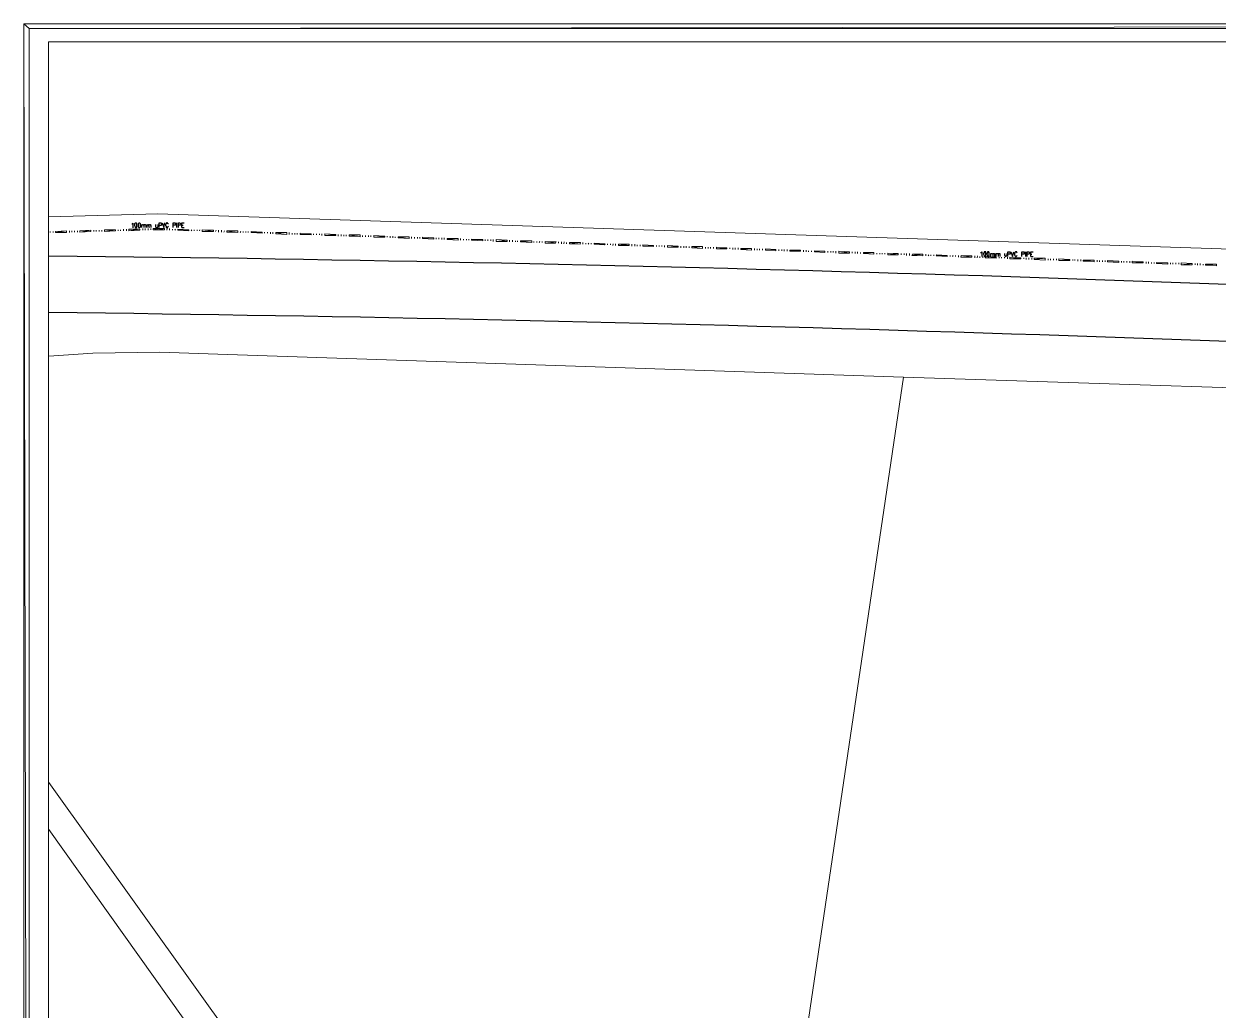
# Model space of a CAD drawing. Header units: inches. Extents: x 5 to 844, y 8 to 596.
# Drawn here: x 5.2 to 268.5, y 378.3 to 595.8 of the extents above; entities that cross this region are included whole.
import ezdxf

# ---------------------------------------------------------------- set-up
doc = ezdxf.new("R2010")
doc.units = ezdxf.units.IN
doc.header["$MEASUREMENT"] = 0
doc.layers.add('PDF_Geometry', color=7, linetype='Continuous', true_color=0x989898)

msp = doc.modelspace()

# ---------------------------------------------------------------- linework, layer by layer
at = {"layer": 'PDF_Geometry', "color": 7, "lineweight": 0}
for points in [[(843.66, 595.79), (6.31, 594.76), (5.16, 595.79), (843.66, 595.79)], [(6.31, 594.76), (5.16, 595.79), (6.31, 9.14), (6.31, 594.76)], [(5.16, 595.79), (6.31, 9.14), (5.16, 8.11), (5.16, 595.79)], [(842.63, 594.76), (843.66, 595.79), (6.31, 594.76), (842.63, 594.76)], [(735.15, 151.4), (735.15, 591.8), (10.56, 591.8), (10.56, 12.74)]]:
    msp.add_lwpolyline(points, dxfattribs=at)
at = {"layer": 'PDF_Geometry', "lineweight": 0}
for points in [[(10.69, 553.23), (34.73, 553.87), (430.06, 540.89), (443.95, 552.46), (449.73, 591.67)], [(35.11, 523.4), (20.33, 523.15), (10.69, 522.5)], [(10.69, 428.52), (104.15, 297.77), (103.77, 304.07), (104.15, 310.37), (105.44, 316.54), (107.37, 322.58), (110.19, 328.24), (113.54, 333.51), (117.65, 338.4), (122.28, 342.64), (127.42, 346.37), (133.08, 349.33), (138.99, 351.51), (145.04, 353.05), (151.34, 353.7), (157.63, 353.7), (160.98, 353.31), (174.48, 351.38), (199.16, 517.87), (50.03, 522.89), (35.11, 523.4)], [(199.16, 517.87), (174.48, 351.38), (295.2, 333.64), (318.47, 491.9), (321.68, 513.89), (199.16, 517.87)], [(10.69, 348.04), (43.73, 371.7), (10.69, 418.11)]]:
    msp.add_lwpolyline(points, dxfattribs=at)
at = {"layer": 'PDF_Geometry', "color": 3, "lineweight": 0}
for points in [[(27.14, 550.53), (27.14, 550.14)], [(27.78, 550.53), (27.78, 550.14)], [(28.3, 550.53), (28.3, 550.14), (30.74, 550.53), (28.3, 550.53)], [(28.3, 550.14), (30.74, 550.53), (30.74, 550.27), (28.3, 550.14)], [(31.38, 550.66), (31.38, 550.27)], [(31.9, 550.66), (31.9, 550.27)], [(32.54, 550.66), (32.54, 550.27)], [(33.18, 550.66), (33.18, 550.4)], [(33.7, 550.66), (33.7, 550.4), (34.73, 550.66), (33.7, 550.66)], [(33.7, 550.4), (34.73, 550.66), (34.73, 550.4), (33.7, 550.4)], [(34.73, 550.66), (34.73, 550.4), (36.14, 550.66), (34.73, 550.66)], [(34.73, 550.4), (36.14, 550.66), (36.14, 550.4), (34.73, 550.4)], [(36.78, 550.66), (36.66, 550.27)], [(37.3, 550.66), (37.3, 550.27)], [(37.94, 550.53), (37.94, 550.27)], [(38.58, 550.53), (38.46, 550.27)], [(39.1, 550.53), (39.1, 550.27), (41.54, 550.4), (39.1, 550.53)], [(10.94, 550.02), (10.94, 549.76)], [(11.59, 550.02), (11.59, 549.76)], [(12.1, 550.02), (12.1, 549.76), (14.54, 550.14), (12.1, 550.02)], [(12.1, 549.76), (14.54, 550.14), (14.54, 549.76), (12.1, 549.76)], [(15.18, 550.14), (15.18, 549.76)], [(15.7, 550.14), (15.7, 549.89)], [(16.34, 550.14), (16.34, 549.89)], [(16.98, 550.14), (16.98, 549.89)], [(17.5, 550.14), (17.5, 549.89), (19.94, 550.27), (17.5, 550.14)], [(17.5, 549.89), (19.94, 550.27), (19.94, 550.02), (17.5, 549.89)], [(20.58, 550.27), (20.58, 550.02)], [(21.1, 550.27), (21.1, 550.02)], [(21.74, 550.27), (21.74, 550.02)], [(22.38, 550.27), (22.38, 550.02)], [(22.9, 550.4), (22.9, 550.02), (25.34, 550.4), (22.9, 550.4)], [(22.9, 550.02), (25.34, 550.4), (25.34, 550.14), (22.9, 550.02)], [(25.98, 550.4), (25.98, 550.14)], [(26.5, 550.4), (26.5, 550.14)], [(39.1, 550.27), (41.54, 550.4), (41.54, 550.14), (39.1, 550.27)], [(42.18, 550.4), (42.06, 550.14)], [(42.7, 550.4), (42.7, 550.14)], [(43.34, 550.4), (43.34, 550.14)], [(43.98, 550.4), (43.85, 550.14)], [(44.5, 550.4), (44.5, 550.02), (46.94, 550.27), (44.5, 550.4)], [(44.5, 550.02), (46.94, 550.27), (46.94, 550.02), (44.5, 550.02)], [(47.58, 550.27), (47.45, 550.02)], [(48.1, 550.27), (48.1, 549.89)], [(48.74, 550.27), (48.74, 549.89)], [(49.38, 550.14), (49.25, 549.89)], [(49.9, 550.14), (49.9, 549.89), (52.34, 550.14), (49.9, 550.14)], [(49.9, 549.89), (52.34, 550.14), (52.34, 549.76), (49.9, 549.89)], [(52.98, 550.02), (52.85, 549.76)], [(53.5, 550.02), (53.5, 549.76)], [(54.14, 550.02), (54.14, 549.76)], [(54.65, 550.02), (54.65, 549.76)], [(55.3, 550.02), (55.3, 549.76), (57.74, 549.89), (55.3, 550.02)], [(55.3, 549.76), (57.74, 549.89), (57.74, 549.63), (55.3, 549.76)], [(58.25, 549.89), (58.25, 549.63)], [(58.9, 549.89), (58.9, 549.63)], [(59.54, 549.89), (59.54, 549.5)], [(60.05, 549.89), (60.05, 549.5)], [(60.7, 549.76), (60.7, 549.5), (63.14, 549.76), (60.7, 549.76)], [(60.7, 549.5), (63.14, 549.76), (63.14, 549.37), (60.7, 549.5)], [(63.65, 549.76), (63.65, 549.37)], [(64.3, 549.63), (64.3, 549.37)], [(64.94, 549.63), (64.94, 549.37)], [(65.45, 549.63), (65.45, 549.37)], [(66.1, 549.63), (66.1, 549.37), (68.54, 549.5), (66.1, 549.63)], [(66.1, 549.37), (68.54, 549.5), (68.54, 549.24), (66.1, 549.37)], [(69.05, 549.5), (69.05, 549.24)], [(69.7, 549.5), (69.7, 549.24)], [(70.34, 549.5), (70.34, 549.24)], [(70.85, 549.5), (70.85, 549.12)], [(71.5, 549.5), (71.5, 549.12), (73.94, 549.37), (71.5, 549.5)], [(71.5, 549.12), (73.94, 549.37), (73.94, 549.12), (71.5, 549.12)], [(74.45, 549.37), (74.45, 548.99)], [(75.1, 549.37), (75.1, 548.99)], [(75.74, 549.24), (75.74, 548.99)], [(76.25, 549.24), (76.25, 548.99)], [(76.9, 549.24), (76.9, 548.99), (79.34, 549.24), (76.9, 549.24)], [(76.9, 548.99), (79.34, 549.24), (79.34, 548.86), (76.9, 548.99)], [(79.85, 549.12), (79.85, 548.86)], [(80.5, 549.12), (80.5, 548.86)], [(81.14, 549.12), (81.14, 548.86)], [(81.65, 549.12), (81.65, 548.86)], [(82.3, 549.12), (82.3, 548.73), (84.74, 548.99), (82.3, 549.12)], [(82.3, 548.73), (84.74, 548.99), (84.74, 548.73), (82.3, 548.73)], [(85.25, 548.99), (85.25, 548.73)], [(85.9, 548.99), (85.9, 548.6)], [(86.54, 548.99), (86.54, 548.6)], [(87.05, 548.86), (87.05, 548.6)], [(87.7, 548.86), (87.7, 548.6), (90.14, 548.86), (87.7, 548.86)], [(87.7, 548.6), (90.14, 548.86), (90.14, 548.47), (87.7, 548.6)], [(90.65, 548.86), (90.65, 548.47)], [(91.3, 548.73), (91.3, 548.47)], [(91.94, 548.73), (91.94, 548.47)], [(92.45, 548.73), (92.45, 548.47)], [(93.1, 548.73), (93.1, 548.47), (95.54, 548.6), (93.1, 548.73)], [(93.1, 548.47), (95.54, 548.6), (95.54, 548.34), (93.1, 548.47)], [(96.05, 548.6), (96.05, 548.34)], [(96.7, 548.6), (96.7, 548.34)], [(97.34, 548.6), (97.34, 548.22)], [(97.85, 548.6), (97.85, 548.22)], [(98.5, 548.47), (98.5, 548.22), (100.94, 548.47), (98.5, 548.47)], [(98.5, 548.22), (100.94, 548.47), (100.94, 548.09), (98.5, 548.22)], [(101.45, 548.47), (101.45, 548.09)], [(102.09, 548.34), (102.09, 548.09)], [(102.74, 548.34), (102.74, 548.09)], [(103.25, 548.34), (103.25, 548.09)], [(103.89, 548.34), (103.89, 548.09), (106.34, 548.22), (103.89, 548.34)], [(103.89, 548.09), (106.34, 548.22), (106.34, 547.96), (103.89, 548.09)], [(106.85, 548.22), (106.85, 547.96)], [(107.49, 548.22), (107.49, 547.96)], [(108.14, 548.22), (108.14, 547.96)], [(108.65, 548.22), (108.65, 547.83)], [(109.29, 548.22), (109.29, 547.83), (111.74, 548.09), (109.29, 548.22)], [(109.29, 547.83), (111.74, 548.09), (111.74, 547.83), (109.29, 547.83)], [(112.25, 548.09), (112.25, 547.7)], [(112.89, 548.09), (112.89, 547.7)], [(113.54, 547.96), (113.54, 547.7)], [(114.05, 547.96), (114.05, 547.7)], [(114.69, 547.96), (114.69, 547.7), (117.14, 547.96), (114.69, 547.96)], [(114.69, 547.7), (117.14, 547.96), (117.14, 547.57), (114.69, 547.7)], [(117.65, 547.83), (117.65, 547.57)], [(118.29, 547.83), (118.29, 547.57)], [(118.94, 547.83), (118.81, 547.57)], [(119.45, 547.83), (119.45, 547.57)], [(120.09, 547.83), (120.09, 547.44), (122.54, 547.7), (120.09, 547.83)], [(120.09, 547.44), (122.54, 547.7), (122.41, 547.44), (120.09, 547.44)], [(123.05, 547.7), (123.05, 547.44)], [(123.69, 547.7), (123.69, 547.32)], [(124.34, 547.7), (124.21, 547.32)], [(124.85, 547.57), (124.85, 547.32)], [(125.49, 547.57), (125.49, 547.32), (127.94, 547.57), (125.49, 547.57)], [(125.49, 547.32), (127.94, 547.57), (127.81, 547.19), (125.49, 547.32)], [(128.45, 547.57), (128.45, 547.19)], [(129.09, 547.44), (129.09, 547.19)], [(129.74, 547.44), (129.61, 547.19)], [(130.25, 547.44), (130.25, 547.19)], [(130.89, 547.44), (130.89, 547.19), (133.34, 547.32), (130.89, 547.44)], [(130.89, 547.19), (133.34, 547.32), (133.21, 547.06), (130.89, 547.19)], [(133.85, 547.32), (133.85, 547.06)], [(134.49, 547.32), (134.49, 547.06)], [(135.14, 547.32), (135.01, 546.93)], [(135.65, 547.32), (135.65, 546.93)], [(136.29, 547.19), (136.29, 546.93), (138.61, 547.19), (136.29, 547.19)], [(136.29, 546.93), (138.61, 547.19), (138.61, 546.93), (136.29, 546.93)], [(139.25, 547.19), (139.25, 546.8)], [(139.89, 547.19), (139.89, 546.8)], [(140.41, 547.06), (140.41, 546.8)], [(141.05, 547.06), (141.05, 546.8)], [(141.69, 547.06), (141.69, 546.8), (144.01, 546.93), (141.69, 547.06)], [(141.69, 546.8), (144.01, 546.93), (144.01, 546.67), (141.69, 546.8)], [(144.65, 546.93), (144.65, 546.67)], [(145.29, 546.93), (145.29, 546.67)], [(145.81, 546.93), (145.81, 546.67)], [(146.45, 546.93), (146.45, 546.54)], [(147.09, 546.93), (147.09, 546.54), (149.41, 546.8), (147.09, 546.93)], [(147.09, 546.54), (149.41, 546.8), (149.41, 546.54), (147.09, 546.54)], [(150.05, 546.8), (150.05, 546.42)], [(150.69, 546.8), (150.69, 546.42)], [(151.21, 546.8), (151.21, 546.42)], [(151.85, 546.67), (151.85, 546.42)], [(152.49, 546.67), (152.49, 546.42), (154.81, 546.67), (152.49, 546.67)], [(152.49, 546.42), (154.81, 546.67), (154.81, 546.29), (152.49, 546.42)], [(155.45, 546.54), (155.45, 546.29)], [(156.09, 546.54), (156.09, 546.29)], [(156.61, 546.54), (156.61, 546.29)], [(157.25, 546.54), (157.25, 546.29)], [(157.89, 546.54), (157.89, 546.16), (160.21, 546.42), (157.89, 546.54)], [(157.89, 546.16), (160.21, 546.42), (160.21, 546.16), (157.89, 546.16)], [(160.85, 546.42), (160.85, 546.16)], [(161.49, 546.42), (161.49, 546.03)], [(162.01, 546.42), (162.01, 546.03)], [(162.65, 546.42), (162.65, 546.03)], [(163.29, 546.29), (163.29, 546.03), (165.61, 546.29), (163.29, 546.29)], [(163.29, 546.03), (165.61, 546.29), (165.61, 545.9), (163.29, 546.03)], [(166.25, 546.29), (166.25, 545.9)], [(166.89, 546.16), (166.89, 545.9)], [(167.41, 546.16), (167.41, 545.9)], [(168.05, 546.16), (168.05, 545.9)], [(168.69, 546.16), (168.69, 545.9), (171.01, 546.03), (168.69, 546.16)], [(168.69, 545.9), (171.01, 546.03), (171.01, 545.77), (168.69, 545.9)], [(171.65, 546.03), (171.65, 545.77)], [(172.29, 546.03), (172.29, 545.77)], [(172.81, 546.03), (172.81, 545.64)], [(173.45, 546.03), (173.45, 545.64)], [(174.09, 545.9), (174.09, 545.64), (176.41, 545.9), (174.09, 545.9)], [(174.09, 545.64), (176.41, 545.9), (176.41, 545.64), (174.09, 545.64)], [(177.05, 545.9), (177.05, 545.52)], [(177.69, 545.9), (177.69, 545.52)], [(178.21, 545.77), (178.21, 545.52)], [(178.85, 545.77), (178.85, 545.52)], [(179.49, 545.77), (179.49, 545.52), (181.81, 545.64), (179.49, 545.77)], [(179.49, 545.52), (181.81, 545.64), (181.81, 545.39), (179.49, 545.52)], [(182.45, 545.64), (182.45, 545.39)], [(183.09, 545.64), (183.09, 545.39)], [(183.61, 545.64), (183.61, 545.39)], [(184.25, 545.64), (184.25, 545.26)], [(184.89, 545.64), (184.89, 545.26), (187.2, 545.52), (184.89, 545.64)], [(184.89, 545.26), (187.2, 545.52), (187.2, 545.26), (184.89, 545.26)], [(187.85, 545.52), (187.85, 545.26)], [(188.49, 545.52), (188.49, 545.13)], [(189, 545.52), (189, 545.13)], [(189.65, 545.39), (189.65, 545.13)], [(190.29, 545.39), (190.29, 545.13), (192.6, 545.39), (190.29, 545.39)], [(190.29, 545.13), (192.6, 545.39), (192.6, 545), (190.29, 545.13)], [(193.25, 545.26), (193.25, 545)], [(193.89, 545.26), (193.89, 545)], [(194.4, 545.26), (194.4, 545)], [(195.05, 545.26), (195.05, 545)], [(195.69, 545.26), (195.69, 544.87), (198, 545.13), (195.69, 545.26)], [(195.69, 544.87), (198, 545.13), (198, 544.87), (195.69, 544.87)], [(198.65, 545.13), (198.65, 544.87)], [(199.29, 545.13), (199.29, 544.87)], [(199.8, 545.13), (199.8, 544.74)], [(200.45, 545.13), (200.45, 544.74)], [(201.09, 545), (200.96, 544.74), (203.4, 545), (201.09, 545)], [(200.96, 544.74), (203.4, 545), (203.4, 544.62), (200.96, 544.74)], [(204.05, 545), (204.05, 544.62)], [(204.69, 544.87), (204.56, 544.62)], [(205.2, 544.87), (205.2, 544.62)], [(205.85, 544.87), (205.85, 544.62)], [(206.49, 544.87), (206.36, 544.62), (208.8, 544.74), (206.49, 544.87)], [(206.36, 544.62), (208.8, 544.74), (208.8, 544.49), (206.36, 544.62)], [(209.45, 544.74), (209.45, 544.49)], [(210.09, 544.74), (209.96, 544.49)], [(210.6, 544.74), (210.6, 544.49)], [(211.25, 544.74), (211.25, 544.36)], [(211.89, 544.74), (211.76, 544.36), (214.2, 544.62), (211.89, 544.74)], [(211.76, 544.36), (214.2, 544.62), (214.2, 544.36), (211.76, 544.36)], [(214.85, 544.62), (214.85, 544.23)], [(215.49, 544.62), (215.36, 544.23)], [(216, 544.49), (216, 544.23)], [(216.65, 544.49), (216.65, 544.23)], [(217.29, 544.49), (217.16, 544.23), (219.6, 544.36), (217.29, 544.49)], [(217.16, 544.23), (219.6, 544.36), (219.6, 544.1), (217.16, 544.23)], [(220.25, 544.36), (220.25, 544.1)], [(220.76, 544.36), (220.76, 544.1)], [(221.4, 544.36), (221.4, 544.1)], [(222.05, 544.36), (222.05, 543.97)], [(222.56, 544.36), (222.56, 543.97), (225, 544.23), (222.56, 544.36)], [(222.56, 543.97), (225, 544.23), (225, 543.97), (222.56, 543.97)], [(225.65, 544.23), (225.65, 543.97)], [(226.16, 544.23), (226.16, 543.84)], [(226.8, 544.23), (226.8, 543.84)], [(227.45, 544.1), (227.45, 543.84)], [(227.96, 544.1), (227.96, 543.84), (230.4, 544.1), (227.96, 544.1)], [(227.96, 543.84), (230.4, 544.1), (230.4, 543.72), (227.96, 543.84)], [(231.05, 543.97), (231.05, 543.72)], [(231.56, 543.97), (231.56, 543.72)], [(232.2, 543.97), (232.2, 543.72)], [(232.85, 543.97), (232.85, 543.72)], [(233.36, 543.97), (233.36, 543.59), (235.8, 543.84), (233.36, 543.97)], [(233.36, 543.59), (235.8, 543.84), (235.8, 543.59), (233.36, 543.59)], [(236.45, 543.84), (236.45, 543.59)], [(236.96, 543.84), (236.96, 543.59)], [(237.6, 543.84), (237.6, 543.46)], [(238.25, 543.84), (238.25, 543.46)], [(238.76, 543.72), (238.76, 543.46), (241.2, 543.72), (238.76, 543.72)], [(238.76, 543.46), (241.2, 543.72), (241.2, 543.33), (238.76, 543.46)], [(241.85, 543.72), (241.85, 543.33)], [(242.36, 543.59), (242.36, 543.33)], [(243, 543.59), (243, 543.33)], [(243.64, 543.59), (243.64, 543.33)], [(244.16, 543.59), (244.16, 543.33), (246.6, 543.46), (244.16, 543.59)], [(244.16, 543.33), (246.6, 543.46), (246.6, 543.2), (244.16, 543.33)], [(247.24, 543.46), (247.24, 543.2)], [(247.76, 543.46), (247.76, 543.2)], [(248.4, 543.46), (248.4, 543.2)], [(249.04, 543.46), (249.04, 543.07)], [(249.56, 543.46), (249.56, 543.07), (252, 543.33), (249.56, 543.46)], [(249.56, 543.07), (252, 543.33), (252, 543.07), (249.56, 543.07)], [(252.64, 543.33), (252.64, 542.94)], [(253.16, 543.33), (253.16, 542.94)], [(253.8, 543.2), (253.8, 542.94)], [(254.44, 543.2), (254.44, 542.94)], [(254.96, 543.2), (254.96, 542.94), (257.4, 543.07), (254.96, 543.2)], [(254.96, 542.94), (257.4, 543.07), (257.4, 542.82), (254.96, 542.94)], [(258.04, 543.07), (258.04, 542.82)], [(258.56, 543.07), (258.56, 542.82)], [(259.2, 543.07), (259.2, 542.82)], [(259.84, 543.07), (259.84, 542.82)], [(260.36, 543.07), (260.36, 542.69), (262.8, 542.94), (260.36, 543.07)], [(260.36, 542.69), (262.8, 542.94), (262.8, 542.69), (260.36, 542.69)], [(263.44, 542.94), (263.44, 542.69)], [(263.96, 542.94), (263.96, 542.56)], [(264.6, 542.94), (264.6, 542.56)], [(265.24, 542.82), (265.24, 542.56)], [(265.76, 542.82), (265.76, 542.56), (268.2, 542.82), (265.76, 542.82)], [(265.76, 542.56), (268.2, 542.82), (268.2, 542.43), (265.76, 542.56)]]:
    msp.add_lwpolyline(points, dxfattribs=at)
at = {"layer": 'PDF_Geometry', "color": 7, "lineweight": 25}
for points in [[(28.94, 551.69), (29.07, 551.69), (29.2, 551.82), (29.2, 550.79)], [(29.84, 551.82), (29.71, 551.82), (29.58, 551.69), (29.58, 551.43), (29.58, 551.3), (29.71, 551.04), (29.71, 550.92), (29.84, 550.79), (29.97, 550.79), (29.97, 550.92), (30.1, 551.04), (30.1, 551.3), (30.1, 551.43), (30.1, 551.69), (29.97, 551.82), (29.84, 551.82)], [(30.61, 551.82), (30.48, 551.82), (30.36, 551.69), (30.36, 551.43), (30.36, 551.3), (30.36, 551.04), (30.48, 550.92), (30.61, 550.92), (30.74, 550.92), (30.87, 551.04), (30.87, 551.3), (30.87, 551.43), (30.87, 551.69), (30.74, 551.82), (30.61, 551.82)], [(31.13, 551.56), (31.13, 550.92)], [(31.13, 551.3), (31.26, 551.43), (31.38, 551.56), (31.51, 551.56), (31.51, 551.43), (31.64, 551.3), (31.64, 550.92)], [(31.64, 551.3), (31.64, 551.43), (31.77, 551.56), (31.9, 551.56), (32.03, 551.43), (32.03, 551.3), (32.03, 550.92)], [(32.28, 551.56), (32.28, 550.92)], [(32.28, 551.3), (32.41, 551.43), (32.54, 551.56), (32.67, 551.56), (32.67, 551.43), (32.67, 551.3), (32.8, 550.92)], [(32.67, 551.3), (32.8, 551.43), (32.93, 551.56), (33.06, 551.56), (33.06, 551.43), (33.18, 551.3), (33.18, 550.92)], [(34.21, 551.56), (34.21, 551.04), (34.34, 550.92), (34.47, 550.92), (34.6, 550.92), (34.73, 551.04)], [(34.73, 551.56), (34.73, 550.92)], [(34.98, 550.92), (34.98, 551.94), (35.37, 551.94), (35.5, 551.82), (35.5, 551.69), (35.5, 551.56), (35.5, 551.43), (35.37, 551.3), (34.98, 551.3)], [(35.63, 551.94), (36.01, 550.92), (36.27, 551.94)], [(37.04, 551.69), (36.91, 551.69), (36.91, 551.82), (36.78, 551.94), (36.66, 551.94), (36.53, 551.82), (36.53, 551.69), (36.4, 551.56), (36.4, 551.3), (36.53, 551.17), (36.53, 551.04), (36.53, 550.92), (36.66, 550.92), (36.78, 550.92), (36.91, 550.92), (36.91, 551.04), (37.04, 551.17)], [(38.07, 550.92), (38.07, 551.94), (38.46, 551.94), (38.58, 551.82), (38.58, 551.69), (38.58, 551.56), (38.58, 551.43), (38.46, 551.43), (38.07, 551.43)], [(38.84, 551.94), (38.84, 550.92)], [(39.23, 550.92), (39.23, 551.94), (39.48, 551.94), (39.61, 551.82), (39.74, 551.69), (39.74, 551.56), (39.61, 551.43), (39.48, 551.43), (39.23, 551.43)], [(40, 550.92), (40, 551.94), (40.51, 551.94)], [(40, 551.43), (40.26, 551.43)], [(40, 550.92), (40.51, 550.92)], [(216.13, 545.39), (216.26, 545.39), (216.39, 545.52), (216.39, 544.49)], [(217.03, 545.52), (216.9, 545.52), (216.9, 545.39), (216.77, 545.13), (216.77, 545), (216.9, 544.74), (216.9, 544.62), (217.03, 544.49), (217.16, 544.49), (217.29, 544.62), (217.29, 544.74), (217.29, 545), (217.29, 545.13), (217.29, 545.39), (217.29, 545.52), (217.16, 545.52), (217.03, 545.52)], [(217.8, 545.52), (217.67, 545.52), (217.67, 545.39), (217.55, 545.13), (217.55, 545), (217.67, 544.74), (217.67, 544.62), (217.8, 544.49), (217.93, 544.49), (217.93, 544.62), (218.06, 544.74), (218.06, 545), (218.06, 545.13), (218.06, 545.39), (217.93, 545.52), (217.8, 545.52)], [(222.17, 544.49), (222.17, 545.52), (222.56, 545.52), (222.69, 545.52), (222.69, 545.39), (222.69, 545.13), (222.69, 545), (222.56, 545), (222.17, 545)], [(222.82, 545.52), (223.2, 544.49), (223.46, 545.52)], [(224.23, 545.26), (224.1, 545.39), (224.1, 545.52), (223.97, 545.52), (223.85, 545.52), (223.72, 545.39), (223.72, 545.26), (223.59, 545.13), (223.59, 544.87), (223.72, 544.74), (223.72, 544.62), (223.85, 544.62), (223.85, 544.49), (223.97, 544.49), (224.1, 544.62), (224.23, 544.74)], [(225.26, 544.49), (225.26, 545.52), (225.65, 545.52), (225.77, 545.52), (225.77, 545.39), (225.77, 545.13), (225.77, 545), (225.65, 545), (225.26, 545)], [(226.03, 545.52), (226.03, 544.49)], [(226.42, 544.49), (226.42, 545.52), (226.67, 545.52), (226.8, 545.52), (226.93, 545.39), (226.93, 545.13), (226.8, 545), (226.67, 545), (226.42, 545)], [(227.19, 544.49), (227.19, 545.52), (227.7, 545.52)], [(218.32, 545.13), (218.32, 544.49)], [(218.32, 545), (218.45, 545.13), (218.57, 545.13), (218.7, 545.13), (218.83, 545), (218.83, 544.49)], [(218.83, 545), (218.96, 545.13), (219.09, 545.13), (219.22, 545.13), (219.22, 545), (219.22, 544.49)], [(219.47, 545.13), (219.47, 544.49)], [(219.47, 545), (219.6, 545.13), (219.73, 545.13), (219.86, 545.13), (219.99, 545), (219.99, 544.49)], [(219.99, 545), (219.99, 545.13), (220.12, 545.13), (220.25, 545.13), (220.37, 545.13), (220.37, 545), (220.37, 544.49)], [(221.4, 545.13), (221.4, 544.74), (221.53, 544.62), (221.53, 544.49), (221.66, 544.49), (221.79, 544.62), (221.92, 544.74)], [(221.92, 545.13), (221.92, 544.49)], [(227.19, 545), (227.45, 545)], [(227.19, 544.49), (227.7, 544.49)]]:
    msp.add_lwpolyline(points, dxfattribs=at)
at = {"layer": 'PDF_Geometry', "lineweight": 25}
for centre, radius, start, end in [((-93.22, -9161.02), 9706.16, 87.029114, 89.386634), ((-113.45, -9789.51), 10322.39, 87.092701, 89.310929)]:
    msp.add_arc(centre, radius, start, end, dxfattribs=at)

doc.saveas('drawing.dxf')
